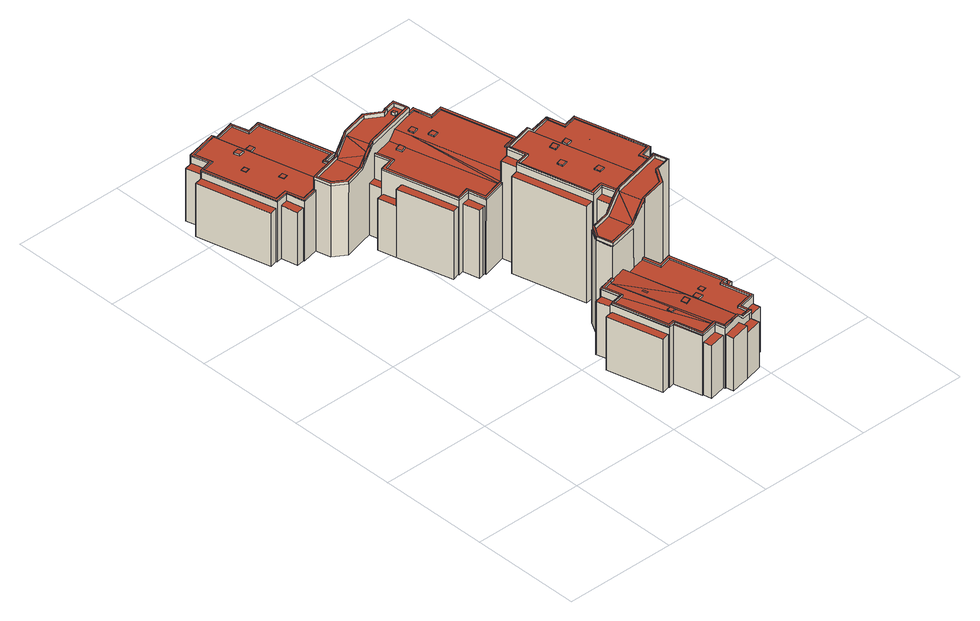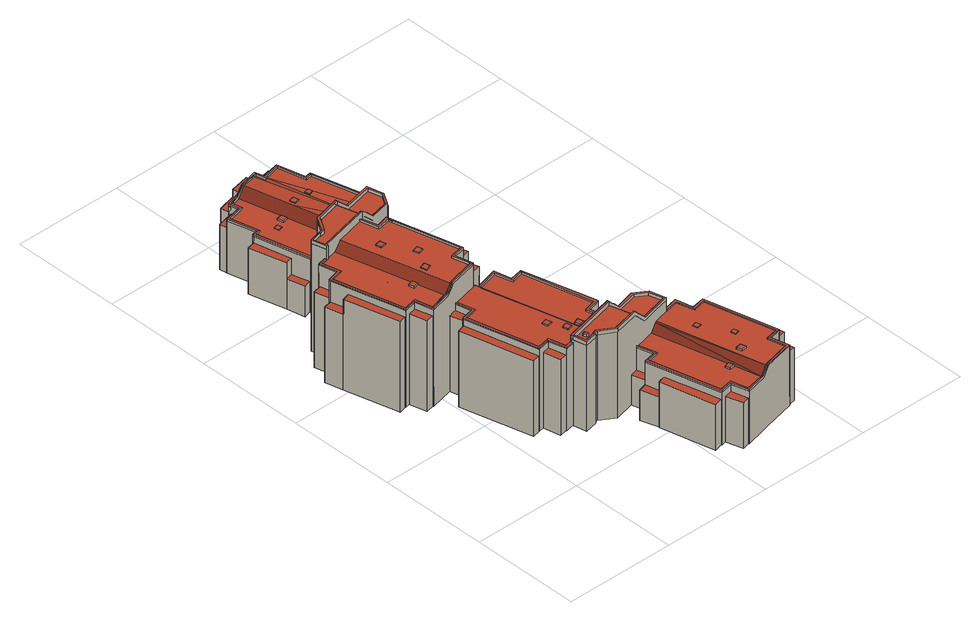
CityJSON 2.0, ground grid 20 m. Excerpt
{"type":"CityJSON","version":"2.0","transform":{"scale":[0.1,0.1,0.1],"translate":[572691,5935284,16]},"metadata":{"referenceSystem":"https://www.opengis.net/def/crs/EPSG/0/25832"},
"CityObjects":{
"building1":{"type":"Building","attributes":{"Grundfläche 2D":"1543.256016","Grundhöhe NN":"16.929"},"children":["building1-1","building1-2","building1-3","building1-4","building1-5","building1-6","building1-7","building1-8","building1-9","building1-10","building1-11","building1-12","building1-13","building1-14","building1-15","building1-16","building1-17","building1-18","building1-19","building1-20","building1-21"],"geometry":[{"type":"MultiSurface","lod":"3","boundaries":[[[0,1,2]],[[1,3,4,5,2]],[[6,7,4,3]],[[8,9,10,7,6,11,12,13,14,15,16]],[[14,17,18,19,20,21,15]],[[19,22,23,24,25,26,20]],[[27,28,29,30,24,23,31,32,33,34,35,36,37,38]],[[39,40,41,42,43,44,45,46,47,48,49,50,51,52,53,54,55,56,57,58,59,60]],[[61,62,56]],[[62,63,56]],[[63,57,56]],[[61,64,65,66,67,68,62]],[[66,69,70,67]],[[69,71,72,73,74,75,76,70]],[[77,78,79,80,81,82,83,84,85,86,87,88,89,90,74,73,91,92,93,94,95,96,97,98,99,100,101,102,103]],[[104,57,63]],[[105,106,107,108,109,110,111]],[[112,108,107,106,105,113,114,115]],[[116,117,118,119,120,121,122,108]],[[123,124,125,109,108,122,126]],[[127,122,121,120,128,129,130,131]],[[132,133,134,135,136,137,138,139,140,141,142,143,144,145,146]],[[147,148,149,150,151,152,153,154,155,156]],[[157,158,159,160,161,162,163,164,165,166,167,168,169,170,171,172,173]],[[174,175,172,171]],[[176,175,174]],[[176,177,178,175]],[[179,180,181,182,183,184,185,186,178,177,187,188,189,190,191,192,193]],[[194,195,196,197,198,199,200,201,202,203,204,205]],[[206,207,208,194,205]],[[206,209,210,211,212,213,214,215,207]],[[216,217,218,219,220,221,222,223,224,225,226,227,228,229,230,231,232,233]],[[234,235,236,237,238,239,240,241,242,243,244,245,246,247,248,249,250,251,252,253]],[[254,255,256,257,258,259,260,261,262,263,264,265,266,267,268]],[[269,270,271,266]],[[271,267,266]],[[270,272,273,271]],[[274,275,272]],[[275,273,272]],[[276,275,274]],[[277,278,279,280,281,276,274,282,283,284,285,286,287,288,289,290]],[[291,275,276]],[[292,293,294,295,296,297,298,299,300,301]],[[302,303,304,305,306,297,296,295]],[[307,308,309,310,311,312,313,305,304,303,302,314,315,316,317,318,319]],[[320,321,322,323,324]],[[325,326,321,320]],[[327,328,329,330,326,325,331]],[[332,333,334]],[[335,336,337]],[[322,338,323]],[[323,338,339,340,341,342,343,344,345,346,347,348,349,350,351]],[[352,145,144,113,105,111]],[[353,354,355,356]],[[357,358,359,360,361,354,362,363,364]],[[361,355,354]],[[365,366,367,368,364,363,369,370,371]],[[372,373,374,375,376,377]],[[378,379,380,381]],[[147,156,382]],[[382,383,384]],[[384,147,382]],[[384,383,385,386,387,388,389,390,391]],[[208,242,194]],[[195,194,242,241,392]],[[393,394,395,396,397]],[[398,399,400,401,402,403,404,405,406,407]],[[408,409,410,411,412,402]],[[402,412,411,405,404,403]],[[413,414,415,416,411,410,409,408,417,418,419,420]],[[421,422,423,424]],[[425,426,427,428]],[[429,430,431,432]],[[433,434,435,436,437]],[[438,439,440,441]],[[442,443,444,445,446,447]],[[448,449,450,451,452]],[[453,454,455,456,457]],[[458,459,460,461]],[[462,463,464,465]],[[466,467,468,469]],[[470,471,472,473,474]],[[475,476,477,478,479]],[[480,481,482,483,484]],[[485,486,487,488]],[[489,490,491,492]],[[493,494,495,496]],[[497,498,499,500]],[[501,502,503,504,505,506]],[[507,508,509,510,511]],[[512,513,514,515]],[[516,517,518,519]],[[520,521,522,523]],[[524,525,526,527]],[[528,529,530,531,532]],[[533,534,535,536]],[[537,538,539,540]],[[541,542,543,544]],[[545,546,547,548]],[[321,326,330,329,11,6,3,1,0,338,322]],[[12,11,329,328]],[[13,12,328,327]],[[327,331,325,320,18,17,14,13]],[[18,320,324,323,351,31,23,22,19]],[[32,31,351,350]],[[33,32,350,349]],[[349,348,34,33]],[[35,34,348,347]],[[36,35,347,346]],[[345,344,38,37]],[[344,549,27,38]],[[550,28,27,549]],[[550,551,29,28]],[[551,552,30,29]],[[21,20,26,25,24,30,552,553,554,336,335,337,555,556,16,15]],[[556,557,558,9,8,16]],[[558,333,10,9]],[[333,332,334,339,2,5,4,7,10]],[[141,140,139,49,48,47]],[[139,138,50,49]],[[138,137,51,50]],[[52,51,137,136]],[[53,52,136,135]],[[135,134,54,53]],[[134,133,132,56,55,54]],[[145,352,111,110,109,125,124,73,72,71,69,66,65,64,61,56,132,146]],[[126,91,73,124,123]],[[126,122,92,91]],[[122,127,93,92]],[[131,94,93,127]],[[129,96,95,94,131,130]],[[97,96,129,128]],[[97,128,120,119,98]],[[119,118,117,99,98]],[[116,108,100,99,117]],[[108,112,115,101,100]],[[115,114,102,101]],[[78,77,356,355]],[[79,78,355,361]],[[81,80,79,361,360,359]],[[358,357,82,81,359]],[[84,83,82,357,364,368]],[[85,84,368,367]],[[367,380,379,86,85]],[[87,86,379,378]],[[378,87,378,559]],[[378,560,376,375,90,89,88,87]],[[374,373,74,90,375]],[[74,373,561]],[[562,563,70,564,565,566,104,63,62,68,67,70,76,75,74,561,567,452]],[[104,566,568,58,57]],[[568,569,570,60,59,58]],[[570,571,39,60]],[[571,572,40,39]],[[572,573,574,575,43,42,41,40]],[[575,576,577,45,44,43]],[[45,577,578,46]],[[155,154,164,163]],[[165,164,154,153]],[[152,166,165,153]],[[152,151,167,166]],[[168,167,151,150]],[[150,149,169,168]],[[149,148,170,169]],[[171,170,148,147]],[[174,171,147,384]],[[176,174,384]],[[390,187,177,176,384,391]],[[188,187,390,389]],[[389,388,189,188]],[[388,387,190,189]],[[387,386,191,190]],[[192,191,386,385]],[[579,580,180,179]],[[580,581,181,180]],[[581,582,583,183,182,181]],[[583,584,184,183]],[[584,585,586,186,185,184]],[[186,586,587,588,589,173,172,175,178]],[[589,590,157,173]],[[590,591,158,157]],[[591,592,159,158]],[[592,593,160,159]],[[593,594,161,160]],[[594,595,162,161]],[[596,597,220,219]],[[597,598,599,222,221,220]],[[599,600,223,222]],[[600,601,602,225,224,223]],[[602,603,604,227,226,225]],[[204,203,229,228]],[[201,231,230,229,203,202]],[[201,200,232,231]],[[233,232,200,199]],[[199,198,216,233]],[[198,197,217,216]],[[605,596,219,218]],[[606,607,239,238]],[[607,608,240,239]],[[207,215,245,244,243,242,208]],[[214,246,245,215]],[[214,213,247,246]],[[213,212,248,247]],[[212,211,249,248]],[[211,210,209,251,250,249]],[[609,610,253,252]],[[610,611,234,253]],[[611,612,613,614,237,236,235,234]],[[614,606,238,237]],[[293,260,259,294]],[[301,262,261,260,293,292]],[[263,262,301,300]],[[300,299,264,263]],[[265,264,299,298]],[[313,274,272,270,269,266,265,298,297,306,305]],[[282,274,313,312]],[[312,311,310,283,282]],[[310,309,284,283]],[[309,308,285,284]],[[308,307,286,285]],[[286,307,319,318,317,287]],[[317,316,288,287]],[[615,290,289,616]],[[615,617,277,290]],[[617,618,278,277]],[[618,619,620,280,279,278]],[[621,281,280,620]],[[621,622,291,276,281]],[[271,273,275,291,622,623,624,625,626,268,267]],[[626,627,254,268]],[[627,628,255,254]],[[628,629,256,255]],[[629,630,257,256]],[[630,631,258,257]],[[632,633,634,633]],[[635,418,417,632]],[[419,418,635,636]],[[77,103,102,415,414,413,420,419,636,637,353,356]],[[102,114,113,144,143,416,415]],[[638,639,640,506]],[[141,641,642,47]],[[336,554,553,552,643,644,482,481,480,579,179,193,192,385,645,383,382,156,155,163,556,555,337]],[[557,556,163,162,595,646,647,558]],[[333,558,647,648]],[[649,517,516,609,252,251,209,206,205,204,228,343,342,341,340,339,334,333,648,650]],[[204,604,651,652,344,343,228]],[[549,344,652,653]],[[550,549,653,654]],[[552,551,655,643]],[[551,550,654,655]],[[452,451,450,488,487,656,657,566,565,564,70,563,562,373,372,658,561,567]],[[459,568,566,657,659,460]],[[660,570,569,568,459,458,661]],[[571,570,660,662]],[[572,571,662,663]],[[467,466,664,665,575,574,573,572,663,666,441,440]],[[667,503,502,577,576,575,665,668]],[[577,502,501,578]],[[362,354,353,637,669]],[[546,363,362,669,670,547]],[[671,369,363,546,545,672]],[[511,673,674,366,365,371,370,369,671,675,508,507]],[[380,367,366,674,676]],[[381,380,676,677]],[[678,424,376,679,378,381,677,680]],[[658,372,377,376,424,423,681]],[[538,590,589,682,683,539]],[[684,591,590,538,537,685]],[[491,686,687,592,591,684,688,492]],[[542,593,592,687,689,543]],[[690,594,593,542,541,691]],[[595,594,690,646]],[[579,480,484,580]],[[692,512,581,580,484,483,693]],[[435,434,694,695,583,582,581,512,515]],[[527,584,583,695,696,524]],[[697,586,585,584,527,526,698]],[[589,588,587,586,697,699,700,682]],[[596,605,529,528]],[[701,597,596,528,532,702]],[[703,599,598,597,701,704,464,463]],[[432,600,599,703,705,429]],[[706,602,601,600,432,431,707]],[[651,604,603,602,706,708]],[[609,516,519,610]],[[709,611,610,519,518,710]],[[455,500,499,711,712,614,613,612,611,709,713,457,456]],[[478,606,614,712,714,479]],[[715,607,606,478,477,716]],[[240,608,607,715,717]],[[718,629,628,427,426,719]],[[395,630,629,718,720,396]],[[630,395,394,631]],[[616,721,722,615]],[[723,618,617,523,522,724]],[[523,617,615,722,725,520]],[[496,495,472,471,726,727,620,619,618,723,728]],[[536,621,620,727,729,533]],[[730,622,621,536,535,731]],[[622,730,732,531,530,529,605,218,217,197,196,442,626,625,624,623]],[[626,442,447,627]],[[733,734,427,628,627,447,446]],[[422,421,735,736]],[[423,422,736,681]],[[428,427,734,737]],[[425,428,737,738]],[[426,425,738,719]],[[430,429,705,739]],[[431,430,739,707]],[[740,437,436,435,515,514,741]],[[433,437,740,742]],[[434,433,742,694]],[[438,441,666,743]],[[438,743,744,468,439]],[[439,468,467,440]],[[392,241,443,442,196,195]],[[446,445,444,443,241,240,717,745,733]],[[396,720,634,397]],[[746,448,452,567]],[[448,746,747,485,449]],[[449,485,488,450]],[[453,457,713,748]],[[454,453,748,749]],[[461,460,659,750]],[[458,461,750,661]],[[465,464,704,751]],[[462,465,751,752]],[[463,462,752,703]],[[469,468,744,753]],[[466,469,753,664]],[[472,495,494,473]],[[470,474,473,494,754,755,756]],[[471,470,756,726]],[[476,475,757,758]],[[477,476,758,716]],[[475,479,714,757]],[[483,482,644,693]],[[486,485,747,759]],[[487,486,759,656]],[[489,492,688,760]],[[490,489,760,761]],[[491,490,761,686]],[[728,762,493,496]],[[494,493,762,754]],[[500,455,454,497]],[[497,454,749,763,498]],[[499,498,763,711]],[[503,667,764,504]],[[765,501,506,640]],[[509,508,675,766]],[[510,509,766,767]],[[511,510,767,673]],[[513,512,692,768]],[[514,513,768,741]],[[710,518,517,649]],[[521,520,725,769]],[[522,521,769,724]],[[525,524,696,770]],[[526,525,770,698]],[[532,531,732,702]],[[534,533,729,771]],[[535,534,771,731]],[[540,539,683,772]],[[537,540,772,685]],[[544,543,689,773]],[[541,544,773,691]],[[548,547,670,774]],[[545,548,774,672]],[[682,700,699,697,698,770,696,695,694,742,740,741,768,692,693,644,643,655,654,653,652,651,708,706,707,739,705,703,752,751,704,701,702,732,730,731,771,729,727,726,756,755,754,762,728,723,724,769,725,722,721,775,776,777,764,667,668,665,664,753,744,743,666,663,662,660,661,750,659,657,656,759,747,746,567,778,561,658,681,736,735,779,680,677,676,674,673,767,766,675,671,672,774,670,669,637,636,635,632,633,634,720,718,719,738,737,734,733,745,717,715,716,758,757,714,712,711,763,749,748,713,709,710,649,650,648,647,646,690,691,773,689,687,686,761,760,688,684,685,772,683],[780,781,782],[640,639,783,765,640,784]]],"semantics":{"surfaces":[{"type":"RoofSurface"},{"type":"WallSurface"},{"type":"GroundSurface"}],"values":[0,0,0,0,0,0,0,0,0,0,0,0,0,0,0,0,0,0,0,0,0,0,0,0,0,0,0,0,0,0,0,0,0,0,0,0,0,0,0,0,0,0,0,0,0,0,0,0,0,0,0,0,0,0,0,0,0,0,0,0,0,0,0,0,0,0,0,0,0,0,0,0,0,0,0,0,0,0,0,0,0,0,0,0,0,0,0,0,0,0,0,0,0,0,0,0,0,0,0,1,1,1,1,1,1,1,1,1,1,1,1,1,1,1,1,1,1,1,1,1,1,1,1,1,1,1,1,1,1,1,1,1,1,1,1,1,1,1,1,1,1,1,1,1,1,1,1,1,1,1,1,1,1,1,1,1,1,1,1,1,1,1,1,1,1,1,1,1,1,1,1,1,1,1,1,1,1,1,1,1,1,1,1,1,1,1,1,1,1,1,1,1,1,1,1,1,1,1,1,1,1,1,1,1,1,1,1,1,1,1,1,1,1,1,1,1,1,1,1,1,1,1,1,1,1,1,1,1,1,1,1,1,1,1,1,1,1,1,1,1,1,1,1,1,1,1,1,1,1,1,1,1,1,1,1,1,1,1,1,1,1,1,1,1,1,1,1,1,1,1,1,1,1,1,1,1,1,1,1,1,1,1,1,1,1,1,1,1,1,1,1,1,1,1,1,1,1,1,1,1,1,1,1,1,1,1,1,1,1,1,1,1,1,1,1,1,1,1,1,1,1,1,1,1,1,1,1,1,1,1,1,1,1,1,1,1,1,1,1,1,1,1,1,1,1,1,1,1,1,1,1,1,1,1,1,1,1,1,1,1,1,1,1,1,1,1,1,1,2]}}]},
"building1-1":{"type":"BuildingInstallation","parents":["building1"],"geometry":[{"type":"MultiSurface","lod":"3","boundaries":[[[785,786,37,36,787,0,2,788]],[[343,345,37,786]],[[0,787,36,346,789,338]],[[339,340,341,342,343,786,785,788,2]]],"semantics":{"surfaces":[{"type":"RoofSurface"},{"type":"WallSurface"}],"values":[0,1,1,1]}}]},
"building1-2":{"type":"BuildingInstallation","parents":["building1"],"geometry":[{"type":"MultiSurface","lod":"3","boundaries":[[[790,791,792,793]],[[794,795,793,792]],[[790,793,795,796]],[[791,790,796,797]],[[797,794,792,791]]],"semantics":{"surfaces":[{"type":"RoofSurface"},{"type":"WallSurface"}],"values":[0,1,1,1,1]}}]},
"building1-3":{"type":"BuildingInstallation","parents":["building1"],"geometry":[{"type":"MultiSurface","lod":"3","boundaries":[[[798,799,800,801]],[[799,798,802,803]],[[801,800,804,805]],[[798,801,805,802]],[[800,799,803,804]]],"semantics":{"surfaces":[{"type":"RoofSurface"},{"type":"WallSurface"}],"values":[0,1,1,1,1]}}]},
"building1-4":{"type":"BuildingInstallation","parents":["building1"],"geometry":[{"type":"MultiSurface","lod":"3","boundaries":[[[806,807,808,809]],[[809,808,810,811]],[[806,809,811,812]],[[807,806,812,813]],[[808,807,813,810]]],"semantics":{"surfaces":[{"type":"RoofSurface"},{"type":"WallSurface"}],"values":[0,1,1,1,1]}}]},
"building1-5":{"type":"BuildingInstallation","parents":["building1"],"geometry":[{"type":"MultiSurface","lod":"3","boundaries":[[[814,815,816,817]],[[818,815,814,819,121]],[[818,820,816,815]],[[820,821,817,816]],[[819,814,817,821]]],"semantics":{"surfaces":[{"type":"RoofSurface"},{"type":"WallSurface"}],"values":[0,1,1,1,1]}}]},
"building1-6":{"type":"BuildingInstallation","parents":["building1"],"geometry":[{"type":"MultiSurface","lod":"3","boundaries":[[[106,822,823,824,825]],[[822,107,823]]],"semantics":{"surfaces":[{"type":"RoofSurface"},{"type":"WallSurface"}],"values":[0,1]}}]},
"building1-7":{"type":"BuildingInstallation","parents":["building1"],"geometry":[{"type":"MultiSurface","lod":"3","boundaries":[[[826,827,828,829]],[[828,827,830,831]],[[829,828,831,832]],[[826,829,832,833]],[[827,826,833,830]]],"semantics":{"surfaces":[{"type":"RoofSurface"},{"type":"WallSurface"}],"values":[0,1,1,1,1]}}]},
"building1-8":{"type":"BuildingInstallation","parents":["building1"],"geometry":[{"type":"MultiSurface","lod":"3","boundaries":[[[834,835,836,837]],[[838,839,836,835]],[[839,840,837,836]],[[834,837,840,841]],[[835,834,841,838]]],"semantics":{"surfaces":[{"type":"RoofSurface"},{"type":"WallSurface"}],"values":[0,1,1,1,1]}}]},
"building1-9":{"type":"BuildingInstallation","parents":["building1"],"geometry":[{"type":"MultiSurface","lod":"3","boundaries":[[[842,843,844,845]],[[845,844,846,847]],[[842,845,847,848]],[[843,842,848,849]],[[844,843,849,846]]],"semantics":{"surfaces":[{"type":"RoofSurface"},{"type":"WallSurface"}],"values":[0,1,1,1,1]}}]},
"building1-10":{"type":"BuildingInstallation","parents":["building1"],"geometry":[{"type":"MultiSurface","lod":"3","boundaries":[[[850,851,852,853]],[[854,855,853,852]],[[850,853,855,856]],[[851,850,856,857]],[[857,854,852,851]]],"semantics":{"surfaces":[{"type":"RoofSurface"},{"type":"WallSurface"}],"values":[0,1,1,1,1]}}]},
"building1-11":{"type":"BuildingInstallation","parents":["building1"],"geometry":[{"type":"MultiSurface","lod":"3","boundaries":[[[858,859,860,861]],[[861,860,862,863]],[[858,861,863,864]],[[859,858,864,865]],[[860,859,865,862]]],"semantics":{"surfaces":[{"type":"RoofSurface"},{"type":"WallSurface"}],"values":[0,1,1,1,1]}}]},
"building1-12":{"type":"BuildingInstallation","parents":["building1"],"geometry":[{"type":"MultiSurface","lod":"3","boundaries":[[[866,867,868,869]],[[869,868,870,871]],[[866,869,871,872]],[[867,866,872,873]],[[868,867,873,870]]],"semantics":{"surfaces":[{"type":"RoofSurface"},{"type":"WallSurface"}],"values":[0,1,1,1,1]}}]},
"building1-13":{"type":"BuildingInstallation","parents":["building1"],"geometry":[{"type":"MultiSurface","lod":"3","boundaries":[[[874,875,876,877]],[[877,876,878,879]],[[879,880,874,877]],[[875,874,880,881]],[[881,878,876,875]]],"semantics":{"surfaces":[{"type":"RoofSurface"},{"type":"WallSurface"}],"values":[0,1,1,1,1]}}]},
"building1-14":{"type":"BuildingInstallation","parents":["building1"],"geometry":[{"type":"MultiSurface","lod":"3","boundaries":[[[882,883,884,885]],[[886,887,885,884]],[[882,885,887,888]],[[883,882,888,889]],[[884,883,889,886]]],"semantics":{"surfaces":[{"type":"RoofSurface"},{"type":"WallSurface"}],"values":[0,1,1,1,1]}}]},
"building1-15":{"type":"BuildingInstallation","parents":["building1"],"geometry":[{"type":"MultiSurface","lod":"3","boundaries":[[[890,891,892,893]],[[894,895,893,892]],[[890,893,895,896]],[[896,897,891,890]],[[892,891,897,894]]],"semantics":{"surfaces":[{"type":"RoofSurface"},{"type":"WallSurface"}],"values":[0,1,1,1,1]}}]},
"building1-16":{"type":"BuildingInstallation","parents":["building1"],"geometry":[{"type":"MultiSurface","lod":"3","boundaries":[[[898,899,900,901]],[[901,900,303,902]],[[902,903,898,901]],[[898,903,304,899]],[[900,899,304,303]]],"semantics":{"surfaces":[{"type":"RoofSurface"},{"type":"WallSurface"}],"values":[0,1,1,1,1]}}]},
"building1-17":{"type":"BuildingInstallation","parents":["building1"],"geometry":[{"type":"MultiSurface","lod":"3","boundaries":[[[904,905,906,907]]],"semantics":{"surfaces":[{"type":"RoofSurface"}],"values":[0]}}]},
"building1-18":{"type":"BuildingInstallation","parents":["building1"],"geometry":[{"type":"MultiSurface","lod":"3","boundaries":[[[908,909,910,911]],[[910,909,912,913]],[[911,910,913,914]],[[908,911,914,915]],[[909,908,915,912]]],"semantics":{"surfaces":[{"type":"RoofSurface"},{"type":"WallSurface"}],"values":[0,1,1,1,1]}}]},
"building1-19":{"type":"BuildingInstallation","parents":["building1"],"geometry":[{"type":"MultiSurface","lod":"3","boundaries":[[[916,917,918,919]],[[919,918,920,921]],[[916,919,921,922]],[[917,916,922,923]],[[918,917,923,920]]],"semantics":{"surfaces":[{"type":"RoofSurface"},{"type":"WallSurface"}],"values":[0,1,1,1,1]}}]},
"building1-20":{"type":"BuildingInstallation","parents":["building1"],"geometry":[{"type":"MultiSurface","lod":"3","boundaries":[[[924,925,926,927,928,929,930,931,932,933,934,935,936,937,938,939,940,941,942]],[[933,932,931,930,401,314,302,295,294,259,258,631,394,393,943]],[[944,935,934,945,403]],[[936,935,944,946]],[[937,936,946,947]],[[938,937,947,948]],[[939,938,948,949]],[[940,939,949,950]],[[951,941,940,950,404]],[[764,777,406,925,924,942,506,505,504]],[[926,925,406,777,776,407]],[[927,926,407,776,775,398]],[[289,288,399,928,927,398,775,721,616]],[[288,316,315,400,929,928,399]],[[930,929,400,315,314,401]]],"semantics":{"surfaces":[{"type":"RoofSurface"},{"type":"WallSurface"}],"values":[0,1,1,1,1,1,1,1,1,1,1,1,1,1,1]}}]},
"building1-21":{"type":"BuildingInstallation","parents":["building1"],"geometry":[{"type":"MultiSurface","lod":"3","boundaries":[[[941,952,953,954,942]],[[955,956,953,952]],[[957,958,956,955,959,960,961,962,963,964]],[[962,965,966,967,963]],[[965,934,933,966]],[[634,633,968,632,417,964,963,967,966,933,943,397]],[[945,934,965,962,961,969,970,409]],[[961,960,971,969]],[[960,959,972,971]],[[959,955,952,941,951,412,410,973,972]],[[957,964,417,974]],[[958,957,974,975]],[[975,416,143,142,141,47,46,578,501,765,640,506,942,954,953,956,958]]],"semantics":{"surfaces":[{"type":"RoofSurface"},{"type":"WallSurface"}],"values":[0,0,0,0,0,1,1,1,1,1,1,1,1]}}]}
},
"vertices":[
[205,665,178],[196,663,168],[206,661,178],[193,662,166],[179,654,150],[196,658,167],[176,658,148],[177,654,148],[111,685,148],[117,659,148],[140,644,148],[140,649,148],[121,661,148],[114,686,148],[166,699,148],[165,702,148],[110,688,148],[169,699,150],[170,700,152],[171,700,153],[188,708,172],[168,703,151],[189,704,172],[194,706,178],[194,709,178],[191,708,175],[190,708,174],[274,708,178],[275,706,178],[268,705,178],[241,721,178],[241,717,178],[268,701,178],[276,704,178],[276,705,178],[294,709,178],[299,688,178],[302,689,178],[297,713,178],[410,115,111],[420,117,111],[420,119,111],[397,217,111],[397,219,111],[392,218,111],[374,213,111],[367,241,111],[363,241,111],[363,240,111],[371,208,111],[393,214,111],[416,120,111],[406,117,111],[418,66,111],[386,58,111],[387,54,111],[390,41,111],[394,42,111],[391,56,111],[422,63,111],[423,63,111],[374,37,113],[375,33,113],[394,37,111],[373,36,114],[372,36,114],[361,33,124],[362,30,124],[374,33,113],[333,27,125],[360,29,124],[331,26,125],[330,26,125],[328,26,125],[326,22,125],[327,22,125],[332,23,125],[284,225,125],[277,223,125],[276,223,125],[276,222,125],[257,218,125],[266,185,125],[264,185,125],[242,180,125],[267,80,125],[278,82,125],[290,31,125],[291,31,125],[321,38,125],[322,39,125],[324,43,125],[320,42,125],[292,35,125],[280,86,125],[276,85,125],[269,84,125],[246,178,125],[269,184,125],[261,215,125],[277,219,125],[285,221,125],[285,223,125],[285,224,125],[395,38,111],[339,118,124],[307,171,122],[305,174,122],[277,219,121],[331,26,121],[333,27,121],[359,33,124],[279,220,121],[312,229,124],[285,223,122],[285,221,122],[274,219,121],[261,215,121],[266,195,121],[269,184,121],[265,183,122],[295,104,122],[320,42,122],[327,29,121],[328,26,121],[330,26,121],[324,43,121],[292,35,122],[246,178,122],[269,84,122],[276,85,122],[280,86,122],[390,41,108],[387,54,108],[386,58,108],[418,66,108],[406,117,108],[416,120,108],[393,214,108],[371,208,108],[363,240,108],[363,241,108],[342,236,108],[340,235,108],[326,232,108],[373,36,108],[374,37,108],[91,886,122],[39,873,122],[47,841,122],[24,836,122],[54,710,122],[77,715,122],[85,683,122],[110,689,122],[110,688,122],[137,695,122],[42,844,124],[19,838,124],[51,705,124],[75,710,124],[82,678,124],[111,685,124],[110,688,124],[110,689,124],[85,683,124],[77,715,124],[54,710,124],[24,836,124],[47,841,124],[39,873,124],[91,886,124],[90,889,124],[34,876,124],[104,890,112],[103,893,112],[104,890,111],[105,890,111],[104,893,111],[191,708,111],[183,739,111],[206,744,111],[174,875,111],[173,876,111],[150,871,111],[142,901,111],[142,902,111],[140,898,111],[147,867,111],[171,872,111],[201,746,111],[179,741,111],[188,708,111],[190,708,111],[271,646,164],[311,484,164],[316,486,164],[361,497,164],[353,530,164],[376,535,164],[346,661,164],[322,656,164],[322,659,164],[315,687,164],[303,684,164],[264,675,164],[250,672,150],[297,483,150],[298,483,150],[214,663,150],[221,635,150],[222,631,150],[199,625,150],[229,499,150],[252,505,150],[260,473,150],[353,530,166],[361,497,166],[364,498,166],[358,527,166],[381,532,166],[381,534,166],[349,665,166],[326,660,166],[318,691,166],[318,692,166],[314,691,166],[302,689,166],[303,684,166],[315,687,166],[322,659,166],[322,656,166],[346,661,166],[376,535,166],[193,628,153],[194,626,153],[194,624,153],[227,495,153],[250,500,153],[257,468,153],[301,480,153],[300,482,153],[300,483,153],[298,483,153],[297,483,153],[260,473,153],[252,505,153],[229,499,153],[199,625,153],[222,631,153],[221,635,153],[214,663,153],[210,662,153],[217,634,153],[323,453,209],[300,448,209],[333,315,209],[355,321,209],[363,291,209],[366,292,209],[358,325,209],[354,325,209],[334,320,209],[303,445,209],[327,451,209],[319,483,209],[371,496,209],[370,499,209],[316,486,209],[380,498,200],[384,499,196],[379,502,200],[385,499,196],[384,503,196],[420,508,194],[419,511,194],[423,511,194],[464,347,194],[486,353,194],[454,484,194],[454,485,194],[430,480,194],[427,476,194],[451,482,194],[482,356,194],[463,351,194],[459,350,194],[467,318,194],[455,315,194],[456,311,194],[472,315,194],[422,512,194],[354,325,205],[358,325,205],[366,292,205],[418,305,205],[384,439,205],[370,496,205],[319,483,205],[327,451,205],[303,445,205],[334,320,205],[432,308,192],[399,442,192],[397,451,192],[385,499,192],[384,499,193],[459,350,192],[463,351,192],[482,356,192],[451,482,192],[431,477,192],[427,476,192],[420,508,192],[452,313,192],[452,315,192],[455,315,192],[467,318,192],[461,341,192],[461,344,192],[170,700,144],[193,662,159],[196,663,161],[194,706,171],[171,700,145],[169,699,143],[178,658,143],[114,686,143],[121,661,143],[140,649,143],[176,658,143],[166,699,143],[177,654,143],[140,644,143],[179,654,143],[165,702,143],[168,703,143],[150,698,143],[205,665,171],[206,661,171],[214,663,171],[296,683,171],[300,684,171],[303,684,171],[297,713,171],[302,689,171],[299,688,171],[294,709,171],[276,705,171],[276,704,171],[268,701,171],[241,717,171],[372,36,109],[284,226,122],[276,224,121],[277,223,121],[284,225,122],[266,185,121],[264,190,121],[257,218,121],[276,222,121],[276,223,121],[256,219,122],[263,187,122],[264,185,122],[265,81,122],[266,79,122],[267,80,122],[242,180,122],[240,181,122],[241,179,122],[242,177,122],[325,21,122],[326,22,121],[323,36,121],[322,39,121],[321,38,122],[324,24,122],[290,31,122],[278,82,122],[276,82,122],[289,31,122],[139,695,120],[150,698,108],[104,890,108],[188,708,108],[179,741,108],[201,746,108],[171,872,108],[147,867,108],[140,898,108],[105,890,108],[302,482,154],[360,290,192],[363,291,192],[355,321,192],[341,317,192],[348,288,192],[462,288,213],[455,315,213],[452,315,213],[452,313,213],[360,290,213],[360,287,213],[370,247,213],[371,243,213],[417,254,213],[434,281,213],[331,284,184],[332,281,184],[341,240,184],[342,236,184],[343,240,187],[284,225,184],[285,224,184],[285,223,184],[340,235,184],[292,274,184],[291,275,184],[278,253,184],[284,226,184],[291,31,108],[294,17,108],[324,24,108],[321,38,108],[318,314,192],[332,317,192],[300,448,192],[286,444,192],[339,663,152],[333,694,152],[318,691,152],[326,660,152],[189,879,95],[174,875,95],[198,777,95],[211,780,95],[212,781,95],[434,122,96],[418,188,96],[405,185,96],[420,119,96],[316,486,192],[300,482,192],[301,480,192],[305,463,192],[308,450,192],[323,453,192],[330,7,109],[365,15,109],[362,30,109],[332,23,109],[327,22,109],[180,623,106],[188,591,106],[202,594,106],[194,624,106],[194,626,106],[422,63,94],[391,56,94],[394,42,94],[424,49,94],[363,668,152],[349,665,152],[381,534,152],[395,538,152],[397,217,66],[405,185,66],[418,188,66],[411,221,66],[468,488,180],[454,484,180],[478,386,180],[492,390,180],[468,487,180],[243,468,137],[251,470,137],[257,471,137],[250,500,137],[236,497,137],[191,708,66],[194,709,66],[205,712,66],[197,742,66],[183,739,66],[365,15,95],[397,23,95],[394,37,95],[362,30,95],[5,834,109],[37,703,109],[51,707,109],[19,837,109],[500,358,152],[492,390,152],[478,386,152],[486,355,152],[188,591,137],[213,493,137],[226,497,137],[202,594,137],[367,241,66],[374,213,66],[387,217,66],[380,245,66],[371,243,66],[369,242,66],[242,177,109],[241,179,109],[227,176,109],[251,77,109],[265,81,109],[206,744,66],[221,748,66],[211,780,66],[198,777,66],[210,662,106],[196,658,106],[203,630,106],[217,634,106],[471,317,152],[486,320,152],[478,351,152],[464,347,152],[164,874,95],[156,905,95],[142,901,95],[150,871,95],[358,527,152],[364,498,152],[370,499,152],[379,502,152],[372,530,152],[445,483,180],[437,514,180],[423,511,180],[430,480,180],[28,840,109],[42,844,109],[34,874,109],[20,871,109],[81,680,109],[75,710,109],[61,707,109],[67,677,109],[250,184,109],[263,187,109],[256,217,109],[242,214,109],[274,708,171],[275,706,171],[268,705,171],[241,721,171],[194,709,171],[190,708,167],[139,695,143],[110,688,143],[111,685,143],[117,659,143],[290,31,9],[291,31,122],[326,22,9],[327,22,121],[332,23,121],[374,33,108],[394,37,108],[395,38,108],[327,22,9],[391,56,108],[422,63,108],[423,63,108],[410,115,108],[420,117,108],[420,119,108],[397,217,108],[397,219,108],[392,218,108],[374,213,108],[367,241,108],[191,708,108],[183,739,108],[206,744,108],[174,875,108],[173,876,108],[150,871,108],[142,901,108],[142,902,108],[103,893,108],[90,889,122],[34,876,122],[42,844,122],[19,838,122],[51,705,122],[75,710,122],[82,678,122],[111,685,122],[358,527,164],[381,532,164],[381,534,164],[349,665,164],[326,660,164],[318,691,164],[318,692,164],[314,691,164],[302,689,164],[364,498,164],[250,500,150],[257,468,150],[298,479,150],[210,662,150],[217,634,150],[193,628,150],[194,626,150],[194,624,150],[227,495,150],[472,315,192],[456,311,192],[464,347,192],[486,353,192],[454,484,192],[454,485,192],[430,480,192],[422,512,192],[384,503,192],[370,499,204],[369,499,205],[316,486,205],[323,453,205],[300,448,205],[333,315,205],[355,321,205],[363,291,205],[292,274,9],[331,284,9],[348,288,9],[291,275,9],[278,253,9],[284,226,9],[367,242,66],[367,242,9],[369,242,9],[367,242,108],[367,242,111],[241,721,9],[205,712,9],[168,703,108],[111,685,9],[117,659,9],[140,644,9],[196,658,9],[179,654,9],[302,689,9],[297,713,9],[274,708,9],[275,706,9],[268,705,9],[394,37,9],[395,38,9],[325,21,9],[394,42,9],[423,63,9],[422,63,9],[410,115,9],[420,117,9],[397,217,9],[397,219,9],[420,119,9],[387,217,9],[392,218,9],[256,219,9],[256,217,9],[240,181,9],[250,184,9],[265,81,9],[266,79,9],[241,179,9],[276,82,9],[289,31,9],[291,32,108],[291,32,122],[291,32,9],[324,24,9],[34,876,9],[34,874,9],[19,838,9],[28,840,9],[51,707,9],[51,705,9],[19,837,9],[61,707,9],[82,678,9],[81,680,9],[206,744,9],[197,742,9],[174,875,9],[173,876,9],[164,874,9],[142,902,9],[142,901,9],[103,893,9],[90,889,9],[381,532,9],[372,530,9],[349,665,9],[381,534,9],[339,663,9],[318,692,9],[318,691,9],[314,691,9],[193,628,9],[203,630,9],[226,497,9],[227,495,9],[194,626,9],[236,497,9],[257,468,9],[257,471,9],[301,480,9],[333,315,9],[332,317,9],[341,317,9],[456,311,9],[472,315,9],[486,353,9],[478,351,9],[471,317,9],[454,484,9],[454,485,9],[486,355,9],[445,483,9],[422,512,9],[423,511,9],[379,502,9],[308,450,9],[300,448,9],[291,31,9],[294,17,9],[286,444,9],[318,314,9],[333,694,9],[212,781,9],[211,780,9],[189,879,9],[434,122,9],[418,188,9],[305,463,9],[330,7,9],[365,15,9],[180,623,9],[188,591,9],[424,49,9],[395,538,9],[363,668,9],[411,221,9],[492,390,9],[468,487,9],[468,488,9],[243,468,9],[251,470,9],[397,23,9],[5,834,9],[37,703,9],[500,358,9],[213,493,9],[380,245,9],[367,241,9],[227,176,9],[251,77,9],[221,748,9],[486,320,9],[156,905,9],[437,514,9],[20,871,9],[67,677,9],[242,214,9],[462,288,9],[434,281,9],[417,254,9],[332,23,9],[321,38,9],[150,698,9],[168,703,9],[191,708,9],[342,236,9],[371,243,9],
[300,684,178],[303,684,178],[209,666,178],[296,683,178],[209,666,171],
[283,698,176],[278,697,176],[280,691,176],[285,692,176],[280,691,171],[285,692,171],[283,698,171],[278,697,171],
[364,125,111],[354,122,111],[357,112,111],[367,114,111],[364,125,108],[354,122,108],[357,112,108],[367,114,108],
[335,107,124],[333,117,124],[323,114,124],[325,104,124],[323,114,122],[325,104,122],[335,107,123],[333,117,123],
[294,104,123],[303,106,123],[301,115,123],[293,113,123],[303,106,121],[294,104,122],[301,115,121],[293,113,122],
[307,175,122],[298,173,122],[300,164,122],[309,166,122],
[382,134,109],[374,132,109],[376,123,109],[384,125,109],[374,132,108],[376,123,108],[384,125,108],[382,134,108],
[104,750,123],[95,748,123],[97,739,123],[106,741,123],[95,748,122],[97,739,122],[106,741,122],[104,750,122],
[126,844,111],[116,842,111],[118,832,111],[128,835,111],[118,832,108],[128,835,108],[126,844,108],[116,842,108],
[73,800,123],[65,798,123],[67,789,123],[75,791,123],[67,789,122],[75,791,122],[73,800,122],[65,798,122],
[94,837,125],[84,835,125],[87,825,125],[97,827,125],[87,825,122],[97,827,122],[94,837,122],[84,835,122],
[301,632,166],[291,630,166],[293,620,166],[303,622,166],[293,620,164],[303,622,164],[301,632,164],[291,630,164],
[253,652,153],[243,649,153],[246,639,153],[255,642,153],[246,639,150],[255,642,150],[253,652,150],[243,649,150],
[285,660,166],[275,657,166],[277,647,166],[287,650,166],[277,647,164],[287,650,164],[285,660,164],[275,657,164],
[375,447,207],[365,444,207],[367,434,207],[377,437,207],[367,434,205],[377,437,205],[375,447,205],[365,444,205],
[407,454,195],[397,451,195],[399,442,195],[409,444,195],[409,444,192],[407,454,192],
[433,429,192],[423,427,192],[426,417,192],[436,419,192],
[355,410,207],[345,407,207],[347,397,207],[358,400,207],[345,407,205],[347,397,205],[358,400,205],[355,410,205],
[387,361,207],[376,359,207],[379,349,207],[389,351,207],[379,349,205],[389,351,205],[387,361,205],[376,359,205],
[371,243,219],[417,254,219],[434,281,219],[462,288,219],[455,315,219],[452,315,219],[452,313,219],[363,291,219],[360,290,219],[358,290,219],[359,287,219],[454,310,219],[459,290,219],[440,285,219],[440,286,219],[431,284,219],[415,258,219],[368,246,219],[369,242,219],[358,290,192],[454,310,213],[359,287,211],[459,290,213],[440,285,213],[440,286,213],[431,284,213],[415,258,213],[368,246,211],
[362,245,213],[342,236,192],[367,241,217],[339,239,190],[340,235,190],[279,253,190],[286,223,190],[288,227,190],[282,252,190],[294,272,190],[329,280,190],[329,283,190],[292,274,190],[349,285,210],[348,288,210],[331,284,193],[329,283,9],[294,272,184],[329,280,184],[282,252,184],[288,227,184],[339,239,184],[279,253,184],[286,223,184]
]}
